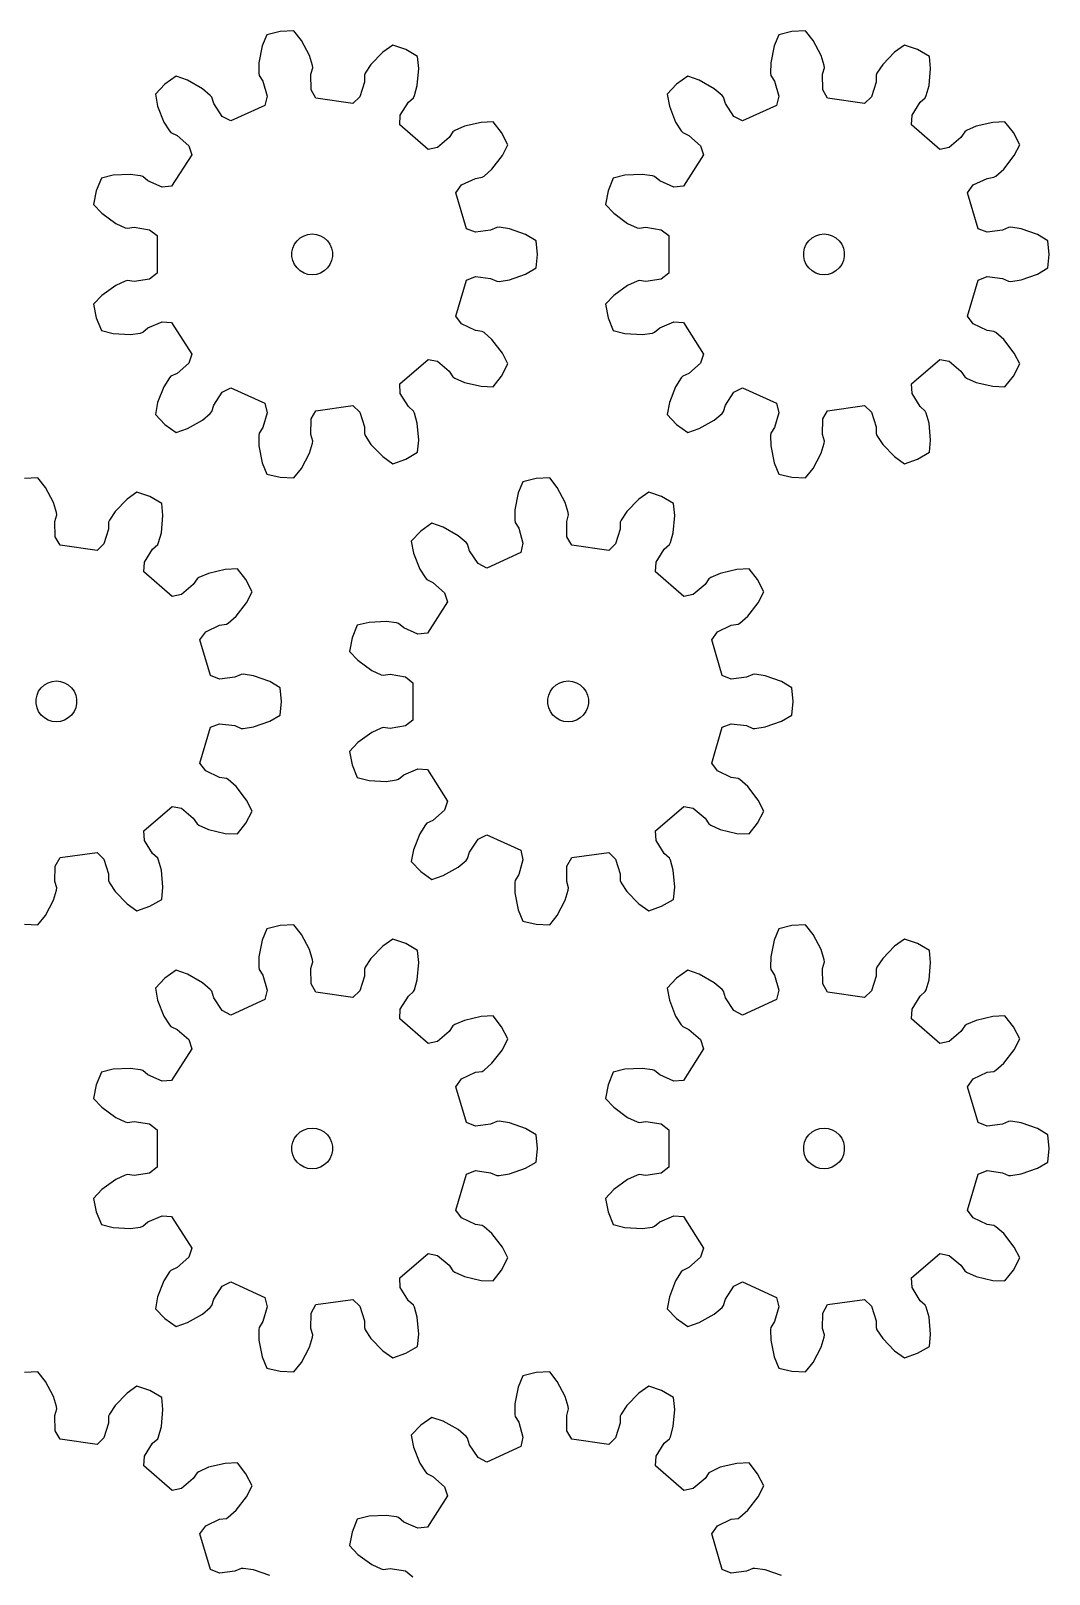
# Model space of a CAD drawing. Extents: x 0 to 183, y 0 to 230.
# Drawn here: x 108.3 to 183.1, y 116.6 to 230 of the extents above; entities that cross this region are included whole.
import ezdxf

# ---------------------------------------------------------------- set-up
doc = ezdxf.new("R2010")
doc.units = 0

msp = doc.modelspace()

# ---------------------------------------------------------------- linework, layer by layer
for p, q in [((125.61, 229.76), (125.27, 228.93)), ((126.59, 229.99), (125.61, 229.76)), ((127.6, 230.04), (126.59, 229.99)), ((128.15, 229.34), (127.6, 230.04)), ((128.74, 228.23), (128.15, 229.34)), ((163.24, 229.76), (162.9, 228.93)), ((164.21, 229.99), (163.24, 229.76)), ((165.22, 230.04), (164.21, 229.99)), ((165.78, 229.34), (165.22, 230.04)), ((166.36, 228.23), (165.78, 229.34)), ((125.27, 228.93), (125.03, 227.69)), ((128.96, 227.49), (128.74, 228.23)), ((134.14, 228.48), (133.26, 227.58)), ((134.87, 229), (134.14, 228.48)), ((135.82, 228.67), (134.87, 229)), ((136.69, 228.16), (135.82, 228.67)), ((136.78, 227.27), (136.69, 228.16)), ((162.9, 228.93), (162.65, 227.69)), ((166.59, 227.49), (166.36, 228.23)), ((171.76, 228.48), (170.89, 227.58)), ((172.49, 229), (171.76, 228.48)), ((173.45, 228.67), (172.49, 229)), ((174.32, 228.16), (173.45, 228.67)), ((174.41, 227.27), (174.32, 228.16)), ((125.03, 227.69), (125.02, 226.92)), ((125.02, 226.92), (125.05, 226.76)), ((128.84, 226.85), (128.98, 227.33)), ((128.98, 227.33), (128.96, 227.49)), ((132.84, 226.93), (132.78, 226.78)), ((133.26, 227.58), (132.84, 226.93)), ((136.67, 226.02), (136.78, 227.27)), ((162.65, 227.69), (162.64, 226.92)), ((162.64, 226.92), (162.67, 226.76)), ((166.46, 226.85), (166.6, 227.33)), ((166.6, 227.33), (166.59, 227.49)), ((170.46, 226.93), (170.4, 226.78)), ((170.89, 227.58), (170.46, 226.93)), ((174.3, 226.02), (174.41, 227.27)), ((118.11, 226.12), (117.41, 225.39)), ((118.93, 226.7), (118.11, 226.12)), ((119.77, 226.42), (118.93, 226.7)), ((120.87, 225.79), (119.77, 226.42)), ((121.45, 225.3), (120.87, 225.79)), ((125.05, 226.76), (125.32, 226.34)), ((125.32, 226.34), (125.62, 225.25)), ((128.86, 225.71), (128.84, 226.85)), ((132.78, 226.28), (132.44, 225.2)), ((132.78, 226.78), (132.78, 226.28)), ((136.46, 225.28), (136.67, 226.02)), ((155.73, 226.12), (155.04, 225.39)), ((156.55, 226.7), (155.73, 226.12)), ((157.4, 226.42), (156.55, 226.7)), ((158.49, 225.79), (157.4, 226.42)), ((159.08, 225.3), (158.49, 225.79)), ((162.67, 226.76), (162.94, 226.34)), ((162.94, 226.34), (163.24, 225.25)), ((166.48, 225.71), (166.46, 226.85)), ((170.4, 226.28), (170.06, 225.2)), ((170.4, 226.78), (170.4, 226.28)), ((174.09, 225.28), (174.3, 226.02)), ((117.41, 225.39), (117.57, 224.51)), ((121.56, 225.17), (121.45, 225.3)), ((121.7, 224.69), (121.56, 225.17)), ((122.33, 223.74), (121.7, 224.69)), ((125.62, 225.25), (125.46, 224.56)), ((129.21, 225.1), (128.86, 225.71)), ((131.93, 224.71), (129.21, 225.1)), ((132.44, 225.2), (131.93, 224.71)), ((135.41, 223.84), (136.01, 224.8)), ((136.01, 224.8), (136.39, 225.13)), ((136.39, 225.13), (136.46, 225.28)), ((155.04, 225.39), (155.2, 224.51)), ((159.18, 225.17), (159.08, 225.3)), ((159.33, 224.69), (159.18, 225.17)), ((159.95, 223.74), (159.33, 224.69)), ((163.24, 225.25), (163.08, 224.56)), ((166.83, 225.1), (166.48, 225.71)), ((169.55, 224.71), (166.83, 225.1)), ((170.06, 225.2), (169.55, 224.71)), ((173.04, 223.84), (173.64, 224.8)), ((173.64, 224.8), (174.01, 225.13)), ((174.01, 225.13), (174.09, 225.28)), ((117.57, 224.51), (118.03, 223.34)), ((122.95, 223.42), (122.33, 223.74)), ((125.46, 224.56), (122.95, 223.42)), ((135.38, 223.13), (135.41, 223.84)), ((155.2, 224.51), (155.66, 223.34)), ((160.58, 223.42), (159.95, 223.74)), ((163.08, 224.56), (160.58, 223.42)), ((173, 223.13), (173.04, 223.84)), ((118.03, 223.34), (118.44, 222.69)), ((118.44, 222.69), (118.56, 222.57)), ((118.56, 222.57), (119.01, 222.36)), ((137.46, 221.33), (135.38, 223.13)), ((139.29, 222.62), (139.02, 222.2)), ((139.42, 222.71), (139.29, 222.62)), ((140.13, 223.03), (139.42, 222.71)), ((141.36, 223.31), (140.13, 223.03)), ((142.25, 223.35), (141.36, 223.31)), ((142.87, 222.56), (142.25, 223.35)), ((143.33, 221.66), (142.87, 222.56)), ((155.66, 223.34), (156.07, 222.69)), ((156.07, 222.69), (156.18, 222.57)), ((156.18, 222.57), (156.64, 222.36)), ((175.08, 221.33), (173, 223.13)), ((176.92, 222.62), (176.64, 222.2)), ((177.05, 222.71), (176.92, 222.62)), ((177.75, 223.03), (177.05, 222.71)), ((178.98, 223.31), (177.75, 223.03)), ((179.87, 223.35), (178.98, 223.31)), ((180.49, 222.56), (179.87, 223.35)), ((180.96, 221.66), (180.49, 222.56)), ((119.01, 222.36), (119.86, 221.6)), ((119.86, 221.6), (120.09, 220.94)), ((138.15, 221.47), (137.46, 221.33)), ((139.02, 222.2), (138.15, 221.47)), ((142.93, 220.87), (143.33, 221.66)), ((156.64, 222.36), (157.48, 221.6)), ((157.48, 221.6), (157.72, 220.94)), ((175.77, 221.47), (175.08, 221.33)), ((176.64, 222.2), (175.77, 221.47)), ((180.55, 220.87), (180.96, 221.66)), ((120.09, 220.94), (118.6, 218.62)), ((142.15, 219.87), (142.93, 220.87)), ((157.72, 220.94), (156.23, 218.62)), ((179.78, 219.87), (180.55, 220.87)), ((113.44, 219.21), (113.06, 218.27)), ((114.3, 219.43), (113.44, 219.21)), ((115.56, 219.49), (114.3, 219.43)), ((116.33, 219.39), (115.56, 219.49)), ((116.48, 219.34), (116.33, 219.39)), ((116.86, 219.01), (116.48, 219.34)), ((117.9, 218.56), (116.86, 219.01)), ((139.92, 218.72), (140.94, 219.2)), ((140.94, 219.2), (141.44, 219.28)), ((141.44, 219.28), (141.58, 219.36)), ((141.58, 219.36), (142.15, 219.87)), ((151.06, 219.21), (150.69, 218.27)), ((151.93, 219.43), (151.06, 219.21)), ((153.19, 219.49), (151.93, 219.43)), ((153.95, 219.39), (153.19, 219.49)), ((154.1, 219.34), (153.95, 219.39)), ((154.49, 219.01), (154.1, 219.34)), ((155.52, 218.56), (154.49, 219.01)), ((177.54, 218.72), (178.56, 219.2)), ((178.56, 219.2), (179.06, 219.28)), ((179.06, 219.28), (179.2, 219.36)), ((179.2, 219.36), (179.78, 219.87)), ((113.06, 218.27), (112.87, 217.28)), ((118.6, 218.62), (117.9, 218.56)), ((139.5, 218.14), (139.92, 218.72)), ((140.28, 215.5), (139.5, 218.14)), ((150.69, 218.27), (150.5, 217.28)), ((156.23, 218.62), (155.52, 218.56)), ((177.13, 218.14), (177.54, 218.72)), ((177.9, 215.5), (177.13, 218.14)), ((112.87, 217.28), (113.48, 216.63)), ((150.5, 217.28), (151.11, 216.63)), ((113.48, 216.63), (114.51, 215.89)), ((114.51, 215.89), (115.2, 215.57)), ((115.2, 215.57), (115.36, 215.53)), ((115.36, 215.53), (115.86, 215.6)), ((115.86, 215.6), (116.98, 215.42)), ((142.52, 215.59), (142.06, 215.39)), ((142.68, 215.6), (142.52, 215.59)), ((143.44, 215.49), (142.68, 215.6)), ((151.11, 216.63), (152.13, 215.89)), ((152.13, 215.89), (152.83, 215.57)), ((152.83, 215.57), (152.99, 215.53)), ((152.99, 215.53), (153.48, 215.6)), ((153.48, 215.6), (154.6, 215.42)), ((180.14, 215.59), (179.69, 215.39)), ((180.31, 215.6), (180.14, 215.59)), ((181.07, 215.49), (180.31, 215.6)), ((116.98, 215.42), (117.54, 214.99)), ((117.54, 214.99), (117.54, 212.23)), ((127.65, 214.36), (127.83, 214.61)), ((127.83, 214.61), (128.06, 214.82)), ((128.06, 214.82), (128.34, 214.98)), ((128.34, 214.98), (128.63, 215.08)), ((128.63, 215.08), (128.95, 215.11)), ((128.95, 215.11), (129.26, 215.08)), ((129.26, 215.08), (129.56, 214.98)), ((129.56, 214.98), (129.83, 214.82)), ((129.83, 214.82), (130.06, 214.61)), ((130.06, 214.61), (130.24, 214.36)), ((140.94, 215.25), (140.28, 215.5)), ((142.06, 215.39), (140.94, 215.25)), ((144.63, 215.06), (143.44, 215.49)), ((145.4, 214.61), (144.63, 215.06)), ((145.5, 213.61), (145.4, 214.61)), ((154.6, 215.42), (155.16, 214.99)), ((155.16, 214.99), (155.16, 212.23)), ((165.27, 214.36), (165.45, 214.61)), ((165.45, 214.61), (165.69, 214.82)), ((165.69, 214.82), (165.96, 214.98)), ((165.96, 214.98), (166.26, 215.08)), ((166.26, 215.08), (166.57, 215.11)), ((166.57, 215.11), (166.88, 215.08)), ((166.88, 215.08), (167.18, 214.98)), ((167.18, 214.98), (167.45, 214.82)), ((167.45, 214.82), (167.68, 214.61)), ((167.68, 214.61), (167.87, 214.36)), ((178.56, 215.25), (177.9, 215.5)), ((179.69, 215.39), (178.56, 215.25)), ((182.26, 215.06), (181.07, 215.49)), ((183.03, 214.61), (182.26, 215.06)), ((183.12, 213.61), (183.03, 214.61)), ((127.45, 213.77), (127.52, 214.07)), ((127.45, 213.45), (127.45, 213.77)), ((127.52, 213.15), (127.45, 213.45)), ((127.52, 214.07), (127.65, 214.36)), ((130.24, 214.36), (130.37, 214.07)), ((130.37, 214.07), (130.44, 213.77)), ((130.44, 213.45), (130.37, 213.15)), ((130.44, 213.77), (130.44, 213.45)), ((145.4, 212.61), (145.5, 213.61)), ((165.08, 213.77), (165.14, 214.07)), ((165.08, 213.45), (165.08, 213.77)), ((165.14, 213.15), (165.08, 213.45)), ((165.14, 214.07), (165.27, 214.36)), ((167.87, 214.36), (168, 214.07)), ((168, 214.07), (168.06, 213.77)), ((168.06, 213.45), (168, 213.15)), ((168.06, 213.77), (168.06, 213.45)), ((183.03, 212.61), (183.12, 213.61)), ((117.54, 212.23), (116.98, 211.8)), ((127.65, 212.86), (127.52, 213.15)), ((127.83, 212.61), (127.65, 212.86)), ((128.06, 212.4), (127.83, 212.61)), ((128.34, 212.24), (128.06, 212.4)), ((128.63, 212.14), (128.34, 212.24)), ((129.56, 212.24), (129.26, 212.14)), ((129.83, 212.4), (129.56, 212.24)), ((130.06, 212.61), (129.83, 212.4)), ((130.24, 212.86), (130.06, 212.61)), ((130.37, 213.15), (130.24, 212.86)), ((144.63, 212.16), (145.4, 212.61)), ((155.16, 212.23), (154.6, 211.8)), ((165.27, 212.86), (165.14, 213.15)), ((165.45, 212.61), (165.27, 212.86)), ((165.69, 212.4), (165.45, 212.61)), ((165.96, 212.24), (165.69, 212.4)), ((166.26, 212.14), (165.96, 212.24)), ((167.18, 212.24), (166.88, 212.14)), ((167.45, 212.4), (167.18, 212.24)), ((167.68, 212.61), (167.45, 212.4)), ((167.87, 212.86), (167.68, 212.61)), ((168, 213.15), (167.87, 212.86)), ((182.26, 212.16), (183.03, 212.61)), ((114.51, 211.33), (113.48, 210.59)), ((115.2, 211.65), (114.51, 211.33)), ((115.36, 211.69), (115.2, 211.65)), ((115.86, 211.62), (115.36, 211.69)), ((116.98, 211.8), (115.86, 211.62)), ((128.95, 212.11), (128.63, 212.14)), ((129.26, 212.14), (128.95, 212.11)), ((139.5, 209.08), (140.28, 211.72)), ((140.28, 211.72), (140.94, 211.98)), ((140.94, 211.98), (142.06, 211.83)), ((142.06, 211.83), (142.52, 211.63)), ((142.52, 211.63), (142.68, 211.62)), ((142.68, 211.62), (143.44, 211.73)), ((143.44, 211.73), (144.63, 212.16)), ((152.13, 211.33), (151.11, 210.59)), ((152.83, 211.65), (152.13, 211.33)), ((152.99, 211.69), (152.83, 211.65)), ((153.48, 211.62), (152.99, 211.69)), ((154.6, 211.8), (153.48, 211.62)), ((166.57, 212.11), (166.26, 212.14)), ((166.88, 212.14), (166.57, 212.11)), ((177.13, 209.08), (177.9, 211.72)), ((177.9, 211.72), (178.56, 211.98)), ((178.56, 211.98), (179.69, 211.83)), ((179.69, 211.83), (180.14, 211.63)), ((180.14, 211.63), (180.31, 211.62)), ((180.31, 211.62), (181.07, 211.73)), ((181.07, 211.73), (182.26, 212.16)), ((113.48, 210.59), (112.87, 209.94)), ((112.87, 209.94), (113.06, 208.95)), ((151.11, 210.59), (150.5, 209.94)), ((150.5, 209.94), (150.69, 208.95)), ((113.06, 208.95), (113.44, 208.01)), ((139.92, 208.5), (139.5, 209.08)), ((150.69, 208.95), (151.06, 208.01)), ((177.54, 208.5), (177.13, 209.08)), ((113.44, 208.01), (114.3, 207.8)), ((114.3, 207.8), (115.56, 207.73)), ((115.56, 207.73), (116.33, 207.83)), ((116.33, 207.83), (116.48, 207.88)), ((116.48, 207.88), (116.86, 208.21)), ((116.86, 208.21), (117.9, 208.66)), ((117.9, 208.66), (118.6, 208.6)), ((118.6, 208.6), (120.09, 206.28)), ((140.94, 208.02), (139.92, 208.5)), ((141.44, 207.94), (140.94, 208.02)), ((141.58, 207.86), (141.44, 207.94)), ((142.15, 207.35), (141.58, 207.86)), ((151.06, 208.01), (151.93, 207.8)), ((151.93, 207.8), (153.19, 207.73)), ((153.19, 207.73), (153.95, 207.83)), ((153.95, 207.83), (154.1, 207.88)), ((154.1, 207.88), (154.49, 208.21)), ((154.49, 208.21), (155.52, 208.66)), ((155.52, 208.66), (156.23, 208.6)), ((156.23, 208.6), (157.72, 206.28)), ((178.56, 208.02), (177.54, 208.5)), ((179.06, 207.94), (178.56, 208.02)), ((179.2, 207.86), (179.06, 207.94)), ((179.78, 207.35), (179.2, 207.86)), ((142.93, 206.35), (142.15, 207.35)), ((180.55, 206.35), (179.78, 207.35)), ((119.86, 205.62), (119.01, 204.86)), ((120.09, 206.28), (119.86, 205.62)), ((135.38, 204.09), (137.46, 205.89)), ((137.46, 205.89), (138.15, 205.75)), ((138.15, 205.75), (139.02, 205.02)), ((142.87, 204.66), (143.33, 205.56)), ((143.33, 205.56), (142.93, 206.35)), ((157.48, 205.62), (156.64, 204.86)), ((157.72, 206.28), (157.48, 205.62)), ((173, 204.09), (175.08, 205.89)), ((175.08, 205.89), (175.77, 205.75)), ((175.77, 205.75), (176.64, 205.02)), ((180.49, 204.66), (180.96, 205.56)), ((180.96, 205.56), (180.55, 206.35)), ((118.44, 204.53), (118.03, 203.88)), ((118.56, 204.65), (118.44, 204.53)), ((119.01, 204.86), (118.56, 204.65)), ((139.02, 205.02), (139.29, 204.6)), ((139.29, 204.6), (139.42, 204.51)), ((139.42, 204.51), (140.13, 204.19)), ((142.25, 203.87), (142.87, 204.66)), ((156.07, 204.53), (155.66, 203.88)), ((156.18, 204.65), (156.07, 204.53)), ((156.64, 204.86), (156.18, 204.65)), ((176.64, 205.02), (176.92, 204.6)), ((176.92, 204.6), (177.05, 204.51)), ((177.05, 204.51), (177.75, 204.19)), ((179.87, 203.87), (180.49, 204.66)), ((118.03, 203.88), (117.57, 202.71)), ((121.7, 202.53), (122.33, 203.48)), ((122.33, 203.48), (122.95, 203.8)), ((122.95, 203.8), (125.46, 202.66)), ((135.41, 203.38), (135.38, 204.09)), ((136.01, 202.42), (135.41, 203.38)), ((140.13, 204.19), (141.36, 203.91)), ((141.36, 203.91), (142.25, 203.87)), ((155.66, 203.88), (155.2, 202.71)), ((159.33, 202.53), (159.95, 203.48)), ((159.95, 203.48), (160.58, 203.8)), ((160.58, 203.8), (163.08, 202.66)), ((173.04, 203.38), (173, 204.09)), ((173.64, 202.42), (173.04, 203.38)), ((177.75, 204.19), (178.98, 203.91)), ((178.98, 203.91), (179.87, 203.87)), ((117.57, 202.71), (117.41, 201.83)), ((121.45, 201.92), (121.56, 202.05)), ((121.56, 202.05), (121.7, 202.53)), ((125.62, 201.97), (125.32, 200.88)), ((125.46, 202.66), (125.62, 201.97)), ((128.86, 201.51), (129.21, 202.12)), ((129.21, 202.12), (131.93, 202.51)), ((131.93, 202.51), (132.44, 202.02)), ((132.44, 202.02), (132.78, 200.94)), ((136.39, 202.09), (136.01, 202.42)), ((136.46, 201.94), (136.39, 202.09)), ((155.2, 202.71), (155.04, 201.83)), ((159.08, 201.92), (159.18, 202.05)), ((159.18, 202.05), (159.33, 202.53)), ((163.24, 201.97), (162.94, 200.88)), ((163.08, 202.66), (163.24, 201.97)), ((166.48, 201.51), (166.83, 202.12)), ((166.83, 202.12), (169.55, 202.51)), ((169.55, 202.51), (170.06, 202.02)), ((170.06, 202.02), (170.4, 200.94)), ((174.01, 202.09), (173.64, 202.42)), ((174.09, 201.94), (174.01, 202.09)), ((117.41, 201.83), (118.11, 201.1)), ((118.11, 201.1), (118.93, 200.52)), ((119.77, 200.8), (120.87, 201.43)), ((120.87, 201.43), (121.45, 201.92)), ((125.32, 200.88), (125.05, 200.46)), ((128.84, 200.38), (128.86, 201.51)), ((132.78, 200.94), (132.78, 200.44)), ((136.67, 201.2), (136.46, 201.94)), ((136.78, 199.95), (136.67, 201.2)), ((155.04, 201.83), (155.73, 201.1)), ((155.73, 201.1), (156.55, 200.52)), ((157.4, 200.8), (158.49, 201.43)), ((158.49, 201.43), (159.08, 201.92)), ((162.94, 200.88), (162.67, 200.46)), ((166.46, 200.38), (166.48, 201.51)), ((170.4, 200.94), (170.4, 200.44)), ((174.3, 201.2), (174.09, 201.94)), ((174.41, 199.95), (174.3, 201.2)), ((118.93, 200.52), (119.77, 200.8)), ((125.05, 200.46), (125.02, 200.3)), ((125.02, 200.3), (125.03, 199.53)), ((128.74, 198.99), (128.96, 199.73)), ((128.98, 199.89), (128.84, 200.38)), ((128.96, 199.73), (128.98, 199.89)), ((132.78, 200.44), (132.84, 200.29)), ((132.84, 200.29), (133.26, 199.64)), ((136.69, 199.06), (136.78, 199.95)), ((156.55, 200.52), (157.4, 200.8)), ((162.67, 200.46), (162.64, 200.3)), ((162.64, 200.3), (162.65, 199.53)), ((166.36, 198.99), (166.59, 199.73)), ((166.6, 199.89), (166.46, 200.38)), ((166.59, 199.73), (166.6, 199.89)), ((170.4, 200.44), (170.46, 200.29)), ((170.46, 200.29), (170.89, 199.64)), ((174.32, 199.06), (174.41, 199.95)), ((125.03, 199.53), (125.27, 198.29)), ((128.15, 197.88), (128.74, 198.99)), ((133.26, 199.64), (134.14, 198.74)), ((134.14, 198.74), (134.87, 198.22)), ((134.87, 198.22), (135.82, 198.55)), ((135.82, 198.55), (136.69, 199.06)), ((162.65, 199.53), (162.9, 198.29)), ((165.78, 197.88), (166.36, 198.99)), ((170.89, 199.64), (171.76, 198.74)), ((171.76, 198.74), (172.49, 198.22)), ((172.49, 198.22), (173.45, 198.55)), ((173.45, 198.55), (174.32, 199.06)), ((125.27, 198.29), (125.61, 197.46)), ((125.61, 197.46), (126.59, 197.23)), ((127.6, 197.18), (128.15, 197.88)), ((162.9, 198.29), (163.24, 197.46)), ((163.24, 197.46), (164.21, 197.23)), ((165.22, 197.18), (165.78, 197.88)), ((108.78, 197.18), (107.78, 197.13)), ((109.34, 196.48), (108.78, 197.18)), ((109.93, 195.36), (109.34, 196.48)), ((126.59, 197.23), (127.6, 197.18)), ((144.42, 196.89), (144.09, 196.07)), ((145.4, 197.13), (144.42, 196.89)), ((146.41, 197.18), (145.4, 197.13)), ((146.96, 196.48), (146.41, 197.18)), ((147.55, 195.36), (146.96, 196.48)), ((164.21, 197.23), (165.22, 197.18)), ((110.15, 194.63), (109.93, 195.36)), ((115.33, 195.62), (114.45, 194.71)), ((116.06, 196.13), (115.33, 195.62)), ((117.01, 195.8), (116.06, 196.13)), ((117.88, 195.3), (117.01, 195.8)), ((117.97, 194.41), (117.88, 195.3)), ((144.09, 196.07), (143.84, 194.83)), ((147.77, 194.63), (147.55, 195.36)), ((152.95, 195.62), (152.07, 194.71)), ((153.68, 196.13), (152.95, 195.62)), ((154.63, 195.8), (153.68, 196.13)), ((155.51, 195.3), (154.63, 195.8)), ((155.6, 194.41), (155.51, 195.3)), ((110.03, 193.98), (110.17, 194.47)), ((110.17, 194.47), (110.15, 194.63)), ((114.03, 194.07), (113.97, 193.92)), ((114.45, 194.71), (114.03, 194.07)), ((117.86, 193.15), (117.97, 194.41)), ((143.84, 194.83), (143.83, 194.06)), ((143.83, 194.06), (143.86, 193.9)), ((147.65, 193.98), (147.79, 194.47)), ((147.79, 194.47), (147.77, 194.63)), ((151.65, 194.07), (151.59, 193.92)), ((152.07, 194.71), (151.65, 194.07)), ((155.49, 193.15), (155.6, 194.41)), ((110.04, 192.85), (110.03, 193.98)), ((113.96, 193.42), (113.63, 192.34)), ((113.97, 193.92), (113.96, 193.42)), ((117.65, 192.42), (117.86, 193.15)), ((136.92, 193.26), (136.22, 192.53)), ((137.74, 193.84), (136.92, 193.26)), ((138.58, 193.55), (137.74, 193.84)), ((139.68, 192.93), (138.58, 193.55)), ((140.27, 192.43), (139.68, 192.93)), ((143.86, 193.9), (144.13, 193.48)), ((144.13, 193.48), (144.43, 192.39)), ((147.67, 192.85), (147.65, 193.98)), ((151.59, 193.42), (151.25, 192.34)), ((151.59, 193.92), (151.59, 193.42)), ((155.28, 192.42), (155.49, 193.15)), ((110.4, 192.24), (110.04, 192.85)), ((113.12, 191.84), (110.4, 192.24)), ((113.63, 192.34), (113.12, 191.84)), ((116.6, 190.98), (117.2, 191.94)), ((117.2, 191.94), (117.58, 192.27)), ((117.58, 192.27), (117.65, 192.42)), ((136.22, 192.53), (136.39, 191.65)), ((140.37, 192.31), (140.27, 192.43)), ((140.51, 191.82), (140.37, 192.31)), ((141.14, 190.88), (140.51, 191.82)), ((144.43, 192.39), (144.27, 191.7)), ((148.02, 192.24), (147.67, 192.85)), ((150.74, 191.84), (148.02, 192.24)), ((151.25, 192.34), (150.74, 191.84)), ((154.23, 190.98), (154.82, 191.94)), ((154.82, 191.94), (155.2, 192.27)), ((155.2, 192.27), (155.28, 192.42)), ((116.56, 190.27), (116.6, 190.98)), ((136.39, 191.65), (136.85, 190.47)), ((141.77, 190.55), (141.14, 190.88)), ((144.27, 191.7), (141.77, 190.55)), ((154.19, 190.27), (154.23, 190.98)), ((118.64, 188.47), (116.56, 190.27)), ((120.48, 189.76), (120.2, 189.33)), ((120.61, 189.85), (120.48, 189.76)), ((121.31, 190.16), (120.61, 189.85)), ((122.54, 190.45), (121.31, 190.16)), ((123.44, 190.49), (122.54, 190.45)), ((124.06, 189.7), (123.44, 190.49)), ((124.52, 188.8), (124.06, 189.7)), ((136.85, 190.47), (137.26, 189.82)), ((137.26, 189.82), (137.37, 189.71)), ((137.37, 189.71), (137.82, 189.49)), ((137.82, 189.49), (138.67, 188.74)), ((156.27, 188.47), (154.19, 190.27)), ((158.1, 189.76), (157.83, 189.33)), ((158.24, 189.85), (158.1, 189.76)), ((158.94, 190.16), (158.24, 189.85)), ((160.17, 190.45), (158.94, 190.16)), ((161.06, 190.49), (160.17, 190.45)), ((161.68, 189.7), (161.06, 190.49)), ((162.14, 188.8), (161.68, 189.7)), ((119.34, 188.61), (118.64, 188.47)), ((120.2, 189.33), (119.34, 188.61)), ((124.12, 188), (124.52, 188.8)), ((138.67, 188.74), (138.9, 188.07)), ((156.96, 188.61), (156.27, 188.47)), ((157.83, 189.33), (156.96, 188.61)), ((161.74, 188), (162.14, 188.8)), ((123.34, 187.01), (124.12, 188)), ((138.9, 188.07), (137.42, 185.76)), ((160.97, 187.01), (161.74, 188)), ((121.11, 185.86), (122.13, 186.34)), ((122.13, 186.34), (122.63, 186.42)), ((122.63, 186.42), (122.77, 186.5)), ((122.77, 186.5), (123.34, 187.01)), ((132.25, 186.35), (131.88, 185.41)), ((133.12, 186.56), (132.25, 186.35)), ((134.38, 186.63), (133.12, 186.56)), ((135.14, 186.53), (134.38, 186.63)), ((135.29, 186.48), (135.14, 186.53)), ((135.67, 186.15), (135.29, 186.48)), ((136.71, 185.69), (135.67, 186.15)), ((158.73, 185.86), (159.75, 186.34)), ((159.75, 186.34), (160.25, 186.42)), ((160.25, 186.42), (160.39, 186.5)), ((160.39, 186.5), (160.97, 187.01)), ((120.69, 185.28), (121.11, 185.86)), ((121.47, 182.64), (120.69, 185.28)), ((131.88, 185.41), (131.69, 184.42)), ((137.42, 185.76), (136.71, 185.69)), ((158.32, 185.28), (158.73, 185.86)), ((159.09, 182.64), (158.32, 185.28)), ((131.69, 184.42), (132.3, 183.77)), ((123.71, 182.73), (123.25, 182.53)), ((123.87, 182.74), (123.71, 182.73)), ((124.63, 182.62), (123.87, 182.74)), ((132.3, 183.77), (133.32, 183.03)), ((133.32, 183.03), (134.02, 182.71)), ((134.02, 182.71), (134.17, 182.67)), ((134.17, 182.67), (134.67, 182.74)), ((134.67, 182.74), (135.79, 182.56)), ((161.33, 182.73), (160.87, 182.53)), ((161.49, 182.74), (161.33, 182.73)), ((162.25, 182.62), (161.49, 182.74)), ((108.83, 181.5), (109.02, 181.75)), ((109.02, 181.75), (109.25, 181.96)), ((109.25, 181.96), (109.52, 182.12)), ((109.52, 182.12), (109.82, 182.21)), ((109.82, 182.21), (110.13, 182.25)), ((110.13, 182.25), (110.44, 182.21)), ((110.44, 182.21), (110.74, 182.12)), ((110.74, 182.12), (111.01, 181.96)), ((111.01, 181.96), (111.25, 181.75)), ((111.25, 181.75), (111.43, 181.5)), ((122.13, 182.38), (121.47, 182.64)), ((123.25, 182.53), (122.13, 182.38)), ((125.82, 182.2), (124.63, 182.62)), ((126.59, 181.75), (125.82, 182.2)), ((126.69, 180.75), (126.59, 181.75)), ((135.79, 182.56), (136.35, 182.12)), ((136.35, 182.12), (136.35, 179.37)), ((146.46, 181.5), (146.64, 181.75)), ((146.64, 181.75), (146.88, 181.96)), ((146.88, 181.96), (147.15, 182.12)), ((147.15, 182.12), (147.45, 182.21)), ((147.45, 182.21), (147.76, 182.25)), ((147.76, 182.25), (148.07, 182.21)), ((148.07, 182.21), (148.37, 182.12)), ((148.37, 182.12), (148.64, 181.96)), ((148.64, 181.96), (148.87, 181.75)), ((148.87, 181.75), (149.06, 181.5)), ((159.75, 182.38), (159.09, 182.64)), ((160.87, 182.53), (159.75, 182.38)), ((163.44, 182.2), (162.25, 182.62)), ((164.21, 181.75), (163.44, 182.2)), ((164.31, 180.75), (164.21, 181.75)), ((108.64, 180.9), (108.71, 181.21)), ((108.64, 180.59), (108.64, 180.9)), ((108.71, 180.28), (108.64, 180.59)), ((108.71, 181.21), (108.83, 181.5)), ((111.43, 181.5), (111.56, 181.21)), ((111.56, 181.21), (111.62, 180.9)), ((111.62, 180.59), (111.56, 180.28)), ((111.62, 180.9), (111.62, 180.59)), ((126.59, 179.74), (126.69, 180.75)), ((146.27, 180.9), (146.33, 181.21)), ((146.27, 180.59), (146.27, 180.9)), ((146.33, 180.28), (146.27, 180.59)), ((146.33, 181.21), (146.46, 181.5)), ((149.06, 181.5), (149.18, 181.21)), ((149.18, 181.21), (149.25, 180.9)), ((149.25, 180.59), (149.18, 180.28)), ((149.25, 180.9), (149.25, 180.59)), ((164.21, 179.74), (164.31, 180.75)), ((108.83, 180), (108.71, 180.28)), ((109.02, 179.74), (108.83, 180)), ((109.25, 179.53), (109.02, 179.74)), ((109.52, 179.38), (109.25, 179.53)), ((109.82, 179.28), (109.52, 179.38)), ((110.13, 179.25), (109.82, 179.28)), ((110.44, 179.28), (110.13, 179.25)), ((110.74, 179.38), (110.44, 179.28)), ((111.01, 179.53), (110.74, 179.38)), ((111.25, 179.74), (111.01, 179.53)), ((111.43, 180), (111.25, 179.74)), ((111.56, 180.28), (111.43, 180)), ((124.63, 178.87), (125.82, 179.29)), ((125.82, 179.29), (126.59, 179.74)), ((136.35, 179.37), (135.79, 178.94)), ((146.46, 180), (146.33, 180.28)), ((146.64, 179.74), (146.46, 180)), ((146.88, 179.53), (146.64, 179.74)), ((147.15, 179.38), (146.88, 179.53)), ((147.45, 179.28), (147.15, 179.38)), ((147.76, 179.25), (147.45, 179.28)), ((148.07, 179.28), (147.76, 179.25)), ((148.37, 179.38), (148.07, 179.28)), ((148.64, 179.53), (148.37, 179.38)), ((148.87, 179.74), (148.64, 179.53)), ((149.06, 180), (148.87, 179.74)), ((149.18, 180.28), (149.06, 180)), ((162.25, 178.87), (163.44, 179.29)), ((163.44, 179.29), (164.21, 179.74)), ((120.69, 176.21), (121.47, 178.85)), ((121.47, 178.85), (122.13, 179.11)), ((122.13, 179.11), (123.25, 178.97)), ((123.25, 178.97), (123.71, 178.76)), ((123.71, 178.76), (123.87, 178.76)), ((123.87, 178.76), (124.63, 178.87)), ((133.32, 178.46), (132.3, 177.72)), ((134.02, 178.79), (133.32, 178.46)), ((134.17, 178.83), (134.02, 178.79)), ((134.67, 178.76), (134.17, 178.83)), ((135.79, 178.94), (134.67, 178.76)), ((158.32, 176.21), (159.09, 178.85)), ((159.09, 178.85), (159.75, 179.11)), ((159.75, 179.11), (160.87, 178.97)), ((160.87, 178.97), (161.33, 178.76)), ((161.33, 178.76), (161.49, 178.76)), ((161.49, 178.76), (162.25, 178.87)), ((132.3, 177.72), (131.69, 177.07)), ((131.69, 177.07), (131.88, 176.08)), ((121.11, 175.64), (120.69, 176.21)), ((131.88, 176.08), (132.25, 175.15)), ((158.73, 175.64), (158.32, 176.21)), ((122.13, 175.15), (121.11, 175.64)), ((122.63, 175.08), (122.13, 175.15)), ((122.77, 175), (122.63, 175.08)), ((123.34, 174.49), (122.77, 175)), ((132.25, 175.15), (133.12, 174.93)), ((133.12, 174.93), (134.38, 174.86)), ((134.38, 174.86), (135.14, 174.97)), ((135.14, 174.97), (135.29, 175.02)), ((135.29, 175.02), (135.67, 175.35)), ((135.67, 175.35), (136.71, 175.8)), ((136.71, 175.8), (137.42, 175.74)), ((137.42, 175.74), (138.9, 173.42)), ((159.75, 175.15), (158.73, 175.64)), ((160.25, 175.08), (159.75, 175.15)), ((160.39, 175), (160.25, 175.08)), ((160.97, 174.49), (160.39, 175)), ((124.12, 173.49), (123.34, 174.49)), ((161.74, 173.49), (160.97, 174.49)), ((116.56, 171.22), (118.64, 173.03)), ((118.64, 173.03), (119.34, 172.89)), ((119.34, 172.89), (120.2, 172.16)), ((124.06, 171.8), (124.52, 172.69)), ((124.52, 172.69), (124.12, 173.49)), ((138.67, 172.75), (137.82, 172)), ((138.9, 173.42), (138.67, 172.75)), ((154.19, 171.22), (156.27, 173.03)), ((156.27, 173.03), (156.96, 172.89)), ((156.96, 172.89), (157.83, 172.16)), ((161.68, 171.8), (162.14, 172.69)), ((162.14, 172.69), (161.74, 173.49)), ((120.2, 172.16), (120.48, 171.74)), ((120.48, 171.74), (120.61, 171.65)), ((120.61, 171.65), (121.31, 171.33)), ((121.31, 171.33), (122.54, 171.04)), ((123.44, 171.01), (124.06, 171.8)), ((137.26, 171.67), (136.85, 171.02)), ((137.37, 171.79), (137.26, 171.67)), ((137.82, 172), (137.37, 171.79)), ((157.83, 172.16), (158.1, 171.74)), ((158.1, 171.74), (158.24, 171.65)), ((158.24, 171.65), (158.94, 171.33)), ((158.94, 171.33), (160.17, 171.04)), ((161.06, 171.01), (161.68, 171.8)), ((116.6, 170.52), (116.56, 171.22)), ((117.2, 169.56), (116.6, 170.52)), ((122.54, 171.04), (123.44, 171.01)), ((136.85, 171.02), (136.39, 169.84)), ((140.51, 169.67), (141.14, 170.61)), ((141.14, 170.61), (141.77, 170.94)), ((141.77, 170.94), (144.27, 169.8)), ((154.23, 170.52), (154.19, 171.22)), ((154.82, 169.56), (154.23, 170.52)), ((160.17, 171.04), (161.06, 171.01)), ((110.04, 168.64), (110.4, 169.26)), ((110.4, 169.26), (113.12, 169.65)), ((113.12, 169.65), (113.63, 169.16)), ((113.63, 169.16), (113.96, 168.08)), ((117.58, 169.22), (117.2, 169.56)), ((117.65, 169.08), (117.58, 169.22)), ((117.86, 168.34), (117.65, 169.08)), ((136.39, 169.84), (136.22, 168.97)), ((139.68, 168.56), (140.27, 169.06)), ((140.27, 169.06), (140.37, 169.19)), ((140.37, 169.19), (140.51, 169.67)), ((144.43, 169.11), (144.13, 168.02)), ((144.27, 169.8), (144.43, 169.11)), ((147.67, 168.64), (148.02, 169.26)), ((148.02, 169.26), (150.74, 169.65)), ((150.74, 169.65), (151.25, 169.16)), ((151.25, 169.16), (151.59, 168.08)), ((155.2, 169.22), (154.82, 169.56)), ((155.28, 169.08), (155.2, 169.22)), ((155.49, 168.34), (155.28, 169.08)), ((110.03, 167.51), (110.04, 168.64)), ((113.96, 168.08), (113.97, 167.57)), ((117.97, 167.08), (117.86, 168.34)), ((136.22, 168.97), (136.92, 168.24)), ((136.92, 168.24), (137.74, 167.65)), ((137.74, 167.65), (138.58, 167.94)), ((138.58, 167.94), (139.68, 168.56)), ((144.13, 168.02), (143.86, 167.59)), ((147.65, 167.51), (147.67, 168.64)), ((151.59, 168.08), (151.59, 167.57)), ((155.6, 167.08), (155.49, 168.34)), ((109.93, 166.13), (110.15, 166.87)), ((110.17, 167.03), (110.03, 167.51)), ((110.15, 166.87), (110.17, 167.03)), ((113.97, 167.57), (114.03, 167.42)), ((114.03, 167.42), (114.45, 166.78)), ((114.45, 166.78), (115.33, 165.87)), ((117.88, 166.19), (117.97, 167.08)), ((143.86, 167.59), (143.83, 167.43)), ((143.83, 167.43), (143.84, 166.67)), ((147.55, 166.13), (147.77, 166.87)), ((147.79, 167.03), (147.65, 167.51)), ((147.77, 166.87), (147.79, 167.03)), ((151.59, 167.57), (151.65, 167.42)), ((151.65, 167.42), (152.07, 166.78)), ((152.07, 166.78), (152.95, 165.87)), ((155.51, 166.19), (155.6, 167.08)), ((109.34, 165.01), (109.93, 166.13)), ((115.33, 165.87), (116.06, 165.36)), ((116.06, 165.36), (117.01, 165.69)), ((117.01, 165.69), (117.88, 166.19)), ((143.84, 166.67), (144.09, 165.43)), ((146.96, 165.01), (147.55, 166.13)), ((152.95, 165.87), (153.68, 165.36)), ((153.68, 165.36), (154.63, 165.69)), ((154.63, 165.69), (155.51, 166.19)), ((108.78, 164.32), (109.34, 165.01)), ((144.09, 165.43), (144.42, 164.6)), ((144.42, 164.6), (145.4, 164.36)), ((146.41, 164.32), (146.96, 165.01)), ((107.78, 164.36), (108.78, 164.32)), ((125.61, 164.03), (125.27, 163.2)), ((126.59, 164.27), (125.61, 164.03)), ((127.6, 164.32), (126.59, 164.27)), ((128.15, 163.62), (127.6, 164.32)), ((128.74, 162.5), (128.15, 163.62)), ((145.4, 164.36), (146.41, 164.32)), ((163.24, 164.03), (162.9, 163.2)), ((164.21, 164.27), (163.24, 164.03)), ((165.22, 164.32), (164.21, 164.27)), ((165.78, 163.62), (165.22, 164.32)), ((166.36, 162.5), (165.78, 163.62)), ((125.27, 163.2), (125.03, 161.97)), ((128.96, 161.76), (128.74, 162.5)), ((134.14, 162.76), (133.26, 161.85)), ((134.87, 163.27), (134.14, 162.76)), ((135.82, 162.94), (134.87, 163.27)), ((136.69, 162.44), (135.82, 162.94)), ((136.78, 161.55), (136.69, 162.44)), ((162.9, 163.2), (162.65, 161.97)), ((166.59, 161.76), (166.36, 162.5)), ((171.76, 162.76), (170.89, 161.85)), ((172.49, 163.27), (171.76, 162.76)), ((173.45, 162.94), (172.49, 163.27)), ((174.32, 162.44), (173.45, 162.94)), ((174.41, 161.55), (174.32, 162.44)), ((125.03, 161.97), (125.02, 161.2)), ((125.02, 161.2), (125.05, 161.04)), ((128.84, 161.12), (128.98, 161.6)), ((128.86, 159.99), (128.84, 161.12)), ((128.98, 161.6), (128.96, 161.76)), ((132.84, 161.21), (132.78, 161.06)), ((133.26, 161.85), (132.84, 161.21)), ((136.67, 160.29), (136.78, 161.55)), ((162.65, 161.97), (162.64, 161.2)), ((162.64, 161.2), (162.67, 161.04)), ((166.46, 161.12), (166.6, 161.6)), ((166.48, 159.99), (166.46, 161.12)), ((166.6, 161.6), (166.59, 161.76)), ((170.46, 161.21), (170.4, 161.06)), ((170.89, 161.85), (170.46, 161.21)), ((174.3, 160.29), (174.41, 161.55)), ((118.11, 160.39), (117.41, 159.66)), ((118.93, 160.98), (118.11, 160.39)), ((119.77, 160.69), (118.93, 160.98)), ((120.87, 160.07), (119.77, 160.69)), ((121.45, 159.57), (120.87, 160.07)), ((125.05, 161.04), (125.32, 160.61)), ((125.32, 160.61), (125.62, 159.52)), ((129.21, 159.37), (128.86, 159.99)), ((132.78, 160.55), (132.44, 159.47)), ((132.78, 161.06), (132.78, 160.55)), ((136.46, 159.55), (136.67, 160.29)), ((155.73, 160.39), (155.04, 159.66)), ((156.55, 160.98), (155.73, 160.39)), ((157.4, 160.69), (156.55, 160.98)), ((158.49, 160.07), (157.4, 160.69)), ((159.08, 159.57), (158.49, 160.07)), ((162.67, 161.04), (162.94, 160.61)), ((162.94, 160.61), (163.24, 159.52)), ((166.83, 159.37), (166.48, 159.99)), ((170.4, 160.55), (170.06, 159.47)), ((170.4, 161.06), (170.4, 160.55)), ((174.09, 159.55), (174.3, 160.29)), ((117.41, 159.66), (117.57, 158.79)), ((121.56, 159.44), (121.45, 159.57)), ((121.7, 158.96), (121.56, 159.44)), ((122.33, 158.02), (121.7, 158.96)), ((125.62, 159.52), (125.46, 158.83)), ((131.93, 158.98), (129.21, 159.37)), ((132.44, 159.47), (131.93, 158.98)), ((135.41, 158.11), (136.01, 159.08)), ((136.01, 159.08), (136.39, 159.41)), ((136.39, 159.41), (136.46, 159.55)), ((155.04, 159.66), (155.2, 158.79)), ((159.18, 159.44), (159.08, 159.57)), ((159.33, 158.96), (159.18, 159.44)), ((159.95, 158.02), (159.33, 158.96)), ((163.24, 159.52), (163.08, 158.83)), ((169.55, 158.98), (166.83, 159.37)), ((170.06, 159.47), (169.55, 158.98)), ((173.04, 158.11), (173.64, 159.08)), ((173.64, 159.08), (174.01, 159.41)), ((174.01, 159.41), (174.09, 159.55)), ((117.57, 158.79), (118.03, 157.61)), ((122.95, 157.69), (122.33, 158.02)), ((125.46, 158.83), (122.95, 157.69)), ((135.38, 157.41), (135.41, 158.11)), ((155.2, 158.79), (155.66, 157.61)), ((160.58, 157.69), (159.95, 158.02)), ((163.08, 158.83), (160.58, 157.69)), ((173, 157.41), (173.04, 158.11)), ((118.03, 157.61), (118.44, 156.96)), ((118.44, 156.96), (118.56, 156.84)), ((118.56, 156.84), (119.01, 156.63)), ((119.01, 156.63), (119.86, 155.88)), ((137.46, 155.61), (135.38, 157.41)), ((139.29, 156.89), (139.02, 156.47)), ((139.42, 156.99), (139.29, 156.89)), ((140.13, 157.3), (139.42, 156.99)), ((141.36, 157.59), (140.13, 157.3)), ((142.25, 157.62), (141.36, 157.59)), ((142.87, 156.83), (142.25, 157.62)), ((143.33, 155.94), (142.87, 156.83)), ((155.66, 157.61), (156.07, 156.96)), ((156.07, 156.96), (156.18, 156.84)), ((156.18, 156.84), (156.64, 156.63)), ((156.64, 156.63), (157.48, 155.88)), ((175.08, 155.61), (173, 157.41)), ((176.92, 156.89), (176.64, 156.47)), ((177.05, 156.99), (176.92, 156.89)), ((177.75, 157.3), (177.05, 156.99)), ((178.98, 157.59), (177.75, 157.3)), ((179.87, 157.62), (178.98, 157.59)), ((180.49, 156.83), (179.87, 157.62)), ((180.96, 155.94), (180.49, 156.83)), ((119.86, 155.88), (120.09, 155.21)), ((138.15, 155.74), (137.46, 155.61)), ((139.02, 156.47), (138.15, 155.74)), ((142.93, 155.14), (143.33, 155.94)), ((157.48, 155.88), (157.72, 155.21)), ((175.77, 155.74), (175.08, 155.61)), ((176.64, 156.47), (175.77, 155.74)), ((180.55, 155.14), (180.96, 155.94)), ((120.09, 155.21), (118.6, 152.89)), ((142.15, 154.14), (142.93, 155.14)), ((157.72, 155.21), (156.23, 152.89)), ((179.78, 154.14), (180.55, 155.14)), ((113.44, 153.48), (113.06, 152.55)), ((114.3, 153.7), (113.44, 153.48)), ((115.56, 153.77), (114.3, 153.7)), ((116.33, 153.66), (115.56, 153.77)), ((116.48, 153.61), (116.33, 153.66)), ((116.86, 153.29), (116.48, 153.61)), ((117.9, 152.83), (116.86, 153.29)), ((139.92, 152.99), (140.94, 153.48)), ((140.94, 153.48), (141.44, 153.55)), ((141.44, 153.55), (141.58, 153.64)), ((141.58, 153.64), (142.15, 154.14)), ((151.06, 153.48), (150.69, 152.55)), ((151.93, 153.7), (151.06, 153.48)), ((153.19, 153.77), (151.93, 153.7)), ((153.95, 153.66), (153.19, 153.77)), ((154.1, 153.61), (153.95, 153.66)), ((154.49, 153.29), (154.1, 153.61)), ((155.52, 152.83), (154.49, 153.29)), ((177.54, 152.99), (178.56, 153.48)), ((178.56, 153.48), (179.06, 153.55)), ((179.06, 153.55), (179.2, 153.64)), ((179.2, 153.64), (179.78, 154.14)), ((113.06, 152.55), (112.87, 151.56)), ((118.6, 152.89), (117.9, 152.83)), ((139.5, 152.42), (139.92, 152.99)), ((140.28, 149.78), (139.5, 152.42)), ((150.69, 152.55), (150.5, 151.56)), ((156.23, 152.89), (155.52, 152.83)), ((177.13, 152.42), (177.54, 152.99)), ((177.9, 149.78), (177.13, 152.42)), ((112.87, 151.56), (113.48, 150.91)), ((113.48, 150.91), (114.51, 150.17)), ((150.5, 151.56), (151.11, 150.91)), ((151.11, 150.91), (152.13, 150.17)), ((114.51, 150.17), (115.2, 149.84)), ((115.2, 149.84), (115.36, 149.8)), ((115.36, 149.8), (115.86, 149.87)), ((115.86, 149.87), (116.98, 149.69)), ((140.94, 149.52), (140.28, 149.78)), ((142.52, 149.87), (142.06, 149.66)), ((142.68, 149.88), (142.52, 149.87)), ((143.44, 149.76), (142.68, 149.88)), ((144.63, 149.34), (143.44, 149.76)), ((152.13, 150.17), (152.83, 149.84)), ((152.83, 149.84), (152.99, 149.8)), ((152.99, 149.8), (153.48, 149.87)), ((153.48, 149.87), (154.6, 149.69)), ((178.56, 149.52), (177.9, 149.78)), ((180.14, 149.87), (179.69, 149.66)), ((180.31, 149.88), (180.14, 149.87)), ((181.07, 149.76), (180.31, 149.88)), ((182.26, 149.34), (181.07, 149.76)), ((116.98, 149.69), (117.54, 149.26)), ((117.54, 149.26), (117.54, 146.51)), ((127.52, 148.35), (127.65, 148.63)), ((127.65, 148.63), (127.83, 148.89)), ((127.83, 148.89), (128.06, 149.1)), ((128.06, 149.1), (128.34, 149.25)), ((128.34, 149.25), (128.63, 149.35)), ((128.63, 149.35), (128.95, 149.38)), ((128.95, 149.38), (129.26, 149.35)), ((129.26, 149.35), (129.56, 149.25)), ((129.56, 149.25), (129.83, 149.1)), ((129.83, 149.1), (130.06, 148.89)), ((130.06, 148.89), (130.24, 148.63)), ((130.24, 148.63), (130.37, 148.35)), ((142.06, 149.66), (140.94, 149.52)), ((145.4, 148.89), (144.63, 149.34)), ((145.5, 147.88), (145.4, 148.89)), ((154.6, 149.69), (155.16, 149.26)), ((155.16, 149.26), (155.16, 146.51)), ((165.14, 148.35), (165.27, 148.63)), ((165.27, 148.63), (165.45, 148.89)), ((165.45, 148.89), (165.69, 149.1)), ((165.69, 149.1), (165.96, 149.25)), ((165.96, 149.25), (166.26, 149.35)), ((166.26, 149.35), (166.57, 149.38)), ((166.57, 149.38), (166.88, 149.35)), ((166.88, 149.35), (167.18, 149.25)), ((167.18, 149.25), (167.45, 149.1)), ((167.45, 149.1), (167.68, 148.89)), ((167.68, 148.89), (167.87, 148.63)), ((167.87, 148.63), (168, 148.35)), ((179.69, 149.66), (178.56, 149.52)), ((183.03, 148.89), (182.26, 149.34)), ((183.12, 147.88), (183.03, 148.89)), ((127.45, 148.04), (127.52, 148.35)), ((127.45, 147.73), (127.45, 148.04)), ((127.52, 147.42), (127.45, 147.73)), ((130.37, 148.35), (130.44, 148.04)), ((130.44, 147.73), (130.37, 147.42)), ((130.44, 148.04), (130.44, 147.73)), ((145.4, 146.88), (145.5, 147.88)), ((165.08, 148.04), (165.14, 148.35)), ((165.08, 147.73), (165.08, 148.04)), ((165.14, 147.42), (165.08, 147.73)), ((168, 148.35), (168.06, 148.04)), ((168.06, 147.73), (168, 147.42)), ((168.06, 148.04), (168.06, 147.73)), ((183.03, 146.88), (183.12, 147.88)), ((117.54, 146.51), (116.98, 146.07)), ((127.65, 147.13), (127.52, 147.42)), ((127.83, 146.88), (127.65, 147.13)), ((128.06, 146.67), (127.83, 146.88)), ((128.34, 146.51), (128.06, 146.67)), ((128.63, 146.42), (128.34, 146.51)), ((128.95, 146.38), (128.63, 146.42)), ((129.26, 146.42), (128.95, 146.38)), ((129.56, 146.51), (129.26, 146.42)), ((129.83, 146.67), (129.56, 146.51)), ((130.06, 146.88), (129.83, 146.67)), ((130.24, 147.13), (130.06, 146.88)), ((130.37, 147.42), (130.24, 147.13)), ((143.44, 146.01), (144.63, 146.43)), ((144.63, 146.43), (145.4, 146.88)), ((155.16, 146.51), (154.6, 146.07)), ((165.27, 147.13), (165.14, 147.42)), ((165.45, 146.88), (165.27, 147.13)), ((165.69, 146.67), (165.45, 146.88)), ((165.96, 146.51), (165.69, 146.67)), ((166.26, 146.42), (165.96, 146.51)), ((166.57, 146.38), (166.26, 146.42)), ((166.88, 146.42), (166.57, 146.38)), ((167.18, 146.51), (166.88, 146.42)), ((167.45, 146.67), (167.18, 146.51)), ((167.68, 146.88), (167.45, 146.67)), ((167.87, 147.13), (167.68, 146.88)), ((168, 147.42), (167.87, 147.13)), ((181.07, 146.01), (182.26, 146.43)), ((182.26, 146.43), (183.03, 146.88)), ((114.51, 145.6), (113.48, 144.86)), ((115.2, 145.92), (114.51, 145.6)), ((115.36, 145.96), (115.2, 145.92)), ((115.86, 145.9), (115.36, 145.96)), ((116.98, 146.07), (115.86, 145.9)), ((139.5, 143.35), (140.28, 145.99)), ((140.28, 145.99), (140.94, 146.25)), ((140.94, 146.25), (142.06, 146.1)), ((142.06, 146.1), (142.52, 145.9)), ((142.52, 145.9), (142.68, 145.89)), ((142.68, 145.89), (143.44, 146.01)), ((152.13, 145.6), (151.11, 144.86)), ((152.83, 145.92), (152.13, 145.6)), ((152.99, 145.96), (152.83, 145.92)), ((153.48, 145.9), (152.99, 145.96)), ((154.6, 146.07), (153.48, 145.9)), ((177.13, 143.35), (177.9, 145.99)), ((177.9, 145.99), (178.56, 146.25)), ((178.56, 146.25), (179.69, 146.1)), ((179.69, 146.1), (180.14, 145.9)), ((180.14, 145.9), (180.31, 145.89)), ((180.31, 145.89), (181.07, 146.01)), ((113.48, 144.86), (112.87, 144.21)), ((112.87, 144.21), (113.06, 143.22)), ((151.11, 144.86), (150.5, 144.21)), ((150.5, 144.21), (150.69, 143.22)), ((113.06, 143.22), (113.44, 142.29)), ((139.92, 142.78), (139.5, 143.35)), ((150.69, 143.22), (151.06, 142.29)), ((177.54, 142.78), (177.13, 143.35)), ((113.44, 142.29), (114.3, 142.07)), ((114.3, 142.07), (115.56, 142)), ((115.56, 142), (116.33, 142.1)), ((116.33, 142.1), (116.48, 142.16)), ((116.48, 142.16), (116.86, 142.48)), ((116.86, 142.48), (117.9, 142.94)), ((117.9, 142.94), (118.6, 142.87)), ((118.6, 142.87), (120.09, 140.56)), ((140.94, 142.29), (139.92, 142.78)), ((141.44, 142.21), (140.94, 142.29)), ((141.58, 142.13), (141.44, 142.21)), ((142.15, 141.62), (141.58, 142.13)), ((151.06, 142.29), (151.93, 142.07)), ((151.93, 142.07), (153.19, 142)), ((153.19, 142), (153.95, 142.1)), ((153.95, 142.1), (154.1, 142.16)), ((154.1, 142.16), (154.49, 142.48)), ((154.49, 142.48), (155.52, 142.94)), ((155.52, 142.94), (156.23, 142.87)), ((156.23, 142.87), (157.72, 140.56)), ((178.56, 142.29), (177.54, 142.78)), ((179.06, 142.21), (178.56, 142.29)), ((179.2, 142.13), (179.06, 142.21)), ((179.78, 141.62), (179.2, 142.13)), ((142.93, 140.63), (142.15, 141.62)), ((180.55, 140.63), (179.78, 141.62)), ((119.86, 139.89), (119.01, 139.14)), ((120.09, 140.56), (119.86, 139.89)), ((135.38, 138.36), (137.46, 140.16)), ((137.46, 140.16), (138.15, 140.02)), ((138.15, 140.02), (139.02, 139.3)), ((142.87, 138.94), (143.33, 139.83)), ((143.33, 139.83), (142.93, 140.63)), ((157.48, 139.89), (156.64, 139.14)), ((157.72, 140.56), (157.48, 139.89)), ((173, 138.36), (175.08, 140.16)), ((175.08, 140.16), (175.77, 140.02)), ((175.77, 140.02), (176.64, 139.3)), ((180.49, 138.94), (180.96, 139.83)), ((180.96, 139.83), (180.55, 140.63)), ((118.44, 138.81), (118.03, 138.16)), ((118.56, 138.92), (118.44, 138.81)), ((119.01, 139.14), (118.56, 138.92)), ((139.02, 139.3), (139.29, 138.88)), ((139.29, 138.88), (139.42, 138.78)), ((139.42, 138.78), (140.13, 138.47)), ((140.13, 138.47), (141.36, 138.18)), ((142.25, 138.14), (142.87, 138.94)), ((156.07, 138.81), (155.66, 138.16)), ((156.18, 138.92), (156.07, 138.81)), ((156.64, 139.14), (156.18, 138.92)), ((176.64, 139.3), (176.92, 138.88)), ((176.92, 138.88), (177.05, 138.78)), ((177.05, 138.78), (177.75, 138.47)), ((177.75, 138.47), (178.98, 138.18)), ((179.87, 138.14), (180.49, 138.94)), ((118.03, 138.16), (117.57, 136.98)), ((121.7, 136.81), (122.33, 137.75)), ((122.33, 137.75), (122.95, 138.08)), ((122.95, 138.08), (125.46, 136.93)), ((135.41, 137.65), (135.38, 138.36)), ((136.01, 136.69), (135.41, 137.65)), ((141.36, 138.18), (142.25, 138.14)), ((155.66, 138.16), (155.2, 136.98)), ((159.33, 136.81), (159.95, 137.75)), ((159.95, 137.75), (160.58, 138.08)), ((160.58, 138.08), (163.08, 136.93)), ((173.04, 137.65), (173, 138.36)), ((173.64, 136.69), (173.04, 137.65)), ((178.98, 138.18), (179.87, 138.14)), ((117.57, 136.98), (117.41, 136.1)), ((120.87, 135.7), (121.45, 136.2)), ((121.45, 136.2), (121.56, 136.33)), ((121.56, 136.33), (121.7, 136.81)), ((125.62, 136.25), (125.32, 135.16)), ((125.46, 136.93), (125.62, 136.25)), ((128.86, 135.78), (129.21, 136.4)), ((129.21, 136.4), (131.93, 136.79)), ((131.93, 136.79), (132.44, 136.3)), ((132.44, 136.3), (132.78, 135.21)), ((136.39, 136.36), (136.01, 136.69)), ((136.46, 136.22), (136.39, 136.36)), ((136.67, 135.48), (136.46, 136.22)), ((155.2, 136.98), (155.04, 136.1)), ((158.49, 135.7), (159.08, 136.2)), ((159.08, 136.2), (159.18, 136.33)), ((159.18, 136.33), (159.33, 136.81)), ((163.24, 136.25), (162.94, 135.16)), ((163.08, 136.93), (163.24, 136.25)), ((166.48, 135.78), (166.83, 136.4)), ((166.83, 136.4), (169.55, 136.79)), ((169.55, 136.79), (170.06, 136.3)), ((170.06, 136.3), (170.4, 135.21)), ((174.01, 136.36), (173.64, 136.69)), ((174.09, 136.22), (174.01, 136.36)), ((174.3, 135.48), (174.09, 136.22)), ((117.41, 136.1), (118.11, 135.37)), ((118.11, 135.37), (118.93, 134.79)), ((118.93, 134.79), (119.77, 135.08)), ((119.77, 135.08), (120.87, 135.7)), ((125.32, 135.16), (125.05, 134.73)), ((128.84, 134.65), (128.86, 135.78)), ((132.78, 135.21), (132.78, 134.71)), ((136.78, 134.22), (136.67, 135.48)), ((155.04, 136.1), (155.73, 135.37)), ((155.73, 135.37), (156.55, 134.79)), ((156.55, 134.79), (157.4, 135.08)), ((157.4, 135.08), (158.49, 135.7)), ((162.94, 135.16), (162.67, 134.73)), ((166.46, 134.65), (166.48, 135.78)), ((170.4, 135.21), (170.4, 134.71)), ((174.41, 134.22), (174.3, 135.48)), ((125.05, 134.73), (125.02, 134.57)), ((125.02, 134.57), (125.03, 133.8)), ((128.74, 133.27), (128.96, 134)), ((128.98, 134.17), (128.84, 134.65)), ((128.96, 134), (128.98, 134.17)), ((132.78, 134.71), (132.84, 134.56)), ((132.84, 134.56), (133.26, 133.92)), ((133.26, 133.92), (134.14, 133.01)), ((136.69, 133.33), (136.78, 134.22)), ((162.67, 134.73), (162.64, 134.57)), ((162.64, 134.57), (162.65, 133.8)), ((166.36, 133.27), (166.59, 134)), ((166.6, 134.17), (166.46, 134.65)), ((166.59, 134), (166.6, 134.17)), ((170.4, 134.71), (170.46, 134.56)), ((170.46, 134.56), (170.89, 133.92)), ((170.89, 133.92), (171.76, 133.01)), ((174.32, 133.33), (174.41, 134.22)), ((125.03, 133.8), (125.27, 132.56)), ((128.15, 132.15), (128.74, 133.27)), ((134.14, 133.01), (134.87, 132.5)), ((134.87, 132.5), (135.82, 132.83)), ((135.82, 132.83), (136.69, 133.33)), ((162.65, 133.8), (162.9, 132.56)), ((165.78, 132.15), (166.36, 133.27)), ((171.76, 133.01), (172.49, 132.5)), ((172.49, 132.5), (173.45, 132.83)), ((173.45, 132.83), (174.32, 133.33)), ((125.27, 132.56), (125.61, 131.74)), ((125.61, 131.74), (126.59, 131.5)), ((127.6, 131.45), (128.15, 132.15)), ((162.9, 132.56), (163.24, 131.74)), ((163.24, 131.74), (164.21, 131.5)), ((165.22, 131.45), (165.78, 132.15)), ((108.78, 131.45), (107.78, 131.4)), ((109.34, 130.75), (108.78, 131.45)), ((109.93, 129.64), (109.34, 130.75)), ((126.59, 131.5), (127.6, 131.45)), ((144.42, 131.17), (144.09, 130.34)), ((145.4, 131.4), (144.42, 131.17)), ((146.41, 131.45), (145.4, 131.4)), ((146.96, 130.75), (146.41, 131.45)), ((147.55, 129.64), (146.96, 130.75)), ((164.21, 131.5), (165.22, 131.45)), ((110.15, 128.9), (109.93, 129.64)), ((115.33, 129.89), (114.45, 128.99)), ((116.06, 130.41), (115.33, 129.89)), ((117.01, 130.08), (116.06, 130.41)), ((117.88, 129.57), (117.01, 130.08)), ((117.97, 128.69), (117.88, 129.57)), ((144.09, 130.34), (143.84, 129.1)), ((147.77, 128.9), (147.55, 129.64)), ((152.95, 129.89), (152.07, 128.99)), ((153.68, 130.41), (152.95, 129.89)), ((154.63, 130.08), (153.68, 130.41)), ((155.51, 129.57), (154.63, 130.08)), ((155.6, 128.69), (155.51, 129.57)), ((110.03, 128.26), (110.17, 128.74)), ((110.04, 127.12), (110.03, 128.26)), ((110.17, 128.74), (110.15, 128.9)), ((114.03, 128.34), (113.97, 128.19)), ((114.45, 128.99), (114.03, 128.34)), ((117.86, 127.43), (117.97, 128.69)), ((143.84, 129.1), (143.83, 128.33)), ((143.83, 128.33), (143.86, 128.17)), ((147.65, 128.26), (147.79, 128.74)), ((147.67, 127.12), (147.65, 128.26)), ((147.79, 128.74), (147.77, 128.9)), ((151.65, 128.34), (151.59, 128.19)), ((152.07, 128.99), (151.65, 128.34)), ((155.49, 127.43), (155.6, 128.69)), ((110.4, 126.51), (110.04, 127.12)), ((113.96, 127.69), (113.63, 126.61)), ((113.97, 128.19), (113.96, 127.69)), ((117.65, 126.69), (117.86, 127.43)), ((136.92, 127.53), (136.22, 126.8)), ((137.74, 128.11), (136.92, 127.53)), ((138.58, 127.83), (137.74, 128.11)), ((139.68, 127.21), (138.58, 127.83)), ((140.27, 126.71), (139.68, 127.21)), ((143.86, 128.17), (144.13, 127.75)), ((144.13, 127.75), (144.43, 126.66)), ((148.02, 126.51), (147.67, 127.12)), ((151.59, 127.69), (151.25, 126.61)), ((151.59, 128.19), (151.59, 127.69)), ((155.28, 126.69), (155.49, 127.43)), ((113.12, 126.12), (110.4, 126.51)), ((113.63, 126.61), (113.12, 126.12)), ((116.6, 125.25), (117.2, 126.21)), ((117.2, 126.21), (117.58, 126.54)), ((117.58, 126.54), (117.65, 126.69)), ((136.22, 126.8), (136.39, 125.92)), ((140.37, 126.58), (140.27, 126.71)), ((140.51, 126.1), (140.37, 126.58)), ((141.14, 125.16), (140.51, 126.1)), ((144.27, 125.97), (141.77, 124.83)), ((144.43, 126.66), (144.27, 125.97)), ((150.74, 126.12), (148.02, 126.51)), ((151.25, 126.61), (150.74, 126.12)), ((154.23, 125.25), (154.82, 126.21)), ((154.82, 126.21), (155.2, 126.54)), ((155.2, 126.54), (155.28, 126.69)), ((116.56, 124.54), (116.6, 125.25)), ((136.39, 125.92), (136.85, 124.75)), ((141.77, 124.83), (141.14, 125.16)), ((154.19, 124.54), (154.23, 125.25)), ((118.64, 122.74), (116.56, 124.54)), ((120.48, 124.03), (120.2, 123.61)), ((120.61, 124.12), (120.48, 124.03)), ((121.31, 124.44), (120.61, 124.12)), ((122.54, 124.73), (121.31, 124.44)), ((123.44, 124.76), (122.54, 124.73)), ((124.06, 123.97), (123.44, 124.76)), ((124.52, 123.07), (124.06, 123.97)), ((136.85, 124.75), (137.26, 124.1)), ((137.26, 124.1), (137.37, 123.98)), ((137.37, 123.98), (137.82, 123.77)), ((137.82, 123.77), (138.67, 123.01)), ((156.27, 122.74), (154.19, 124.54)), ((158.1, 124.03), (157.83, 123.61)), ((158.24, 124.12), (158.1, 124.03)), ((158.94, 124.44), (158.24, 124.12)), ((160.17, 124.73), (158.94, 124.44)), ((161.06, 124.76), (160.17, 124.73)), ((161.68, 123.97), (161.06, 124.76)), ((162.14, 123.07), (161.68, 123.97)), ((119.34, 122.88), (118.64, 122.74)), ((120.2, 123.61), (119.34, 122.88)), ((124.12, 122.28), (124.52, 123.07)), ((138.67, 123.01), (138.9, 122.35)), ((156.96, 122.88), (156.27, 122.74)), ((157.83, 123.61), (156.96, 122.88)), ((161.74, 122.28), (162.14, 123.07)), ((123.34, 121.28), (124.12, 122.28)), ((138.9, 122.35), (137.42, 120.03)), ((160.97, 121.28), (161.74, 122.28)), ((121.11, 120.13), (122.13, 120.62)), ((122.13, 120.62), (122.63, 120.69)), ((122.63, 120.69), (122.77, 120.77)), ((122.77, 120.77), (123.34, 121.28)), ((132.25, 120.62), (131.88, 119.68)), ((133.12, 120.84), (132.25, 120.62)), ((134.38, 120.91), (133.12, 120.84)), ((135.14, 120.8), (134.38, 120.91)), ((135.29, 120.75), (135.14, 120.8)), ((135.67, 120.42), (135.29, 120.75)), ((136.71, 119.97), (135.67, 120.42)), ((158.73, 120.13), (159.75, 120.62)), ((159.75, 120.62), (160.25, 120.69)), ((160.25, 120.69), (160.39, 120.77)), ((160.39, 120.77), (160.97, 121.28)), ((120.69, 119.56), (121.11, 120.13)), ((121.47, 116.92), (120.69, 119.56)), ((131.88, 119.68), (131.69, 118.7)), ((137.42, 120.03), (136.71, 119.97)), ((158.32, 119.56), (158.73, 120.13)), ((159.09, 116.92), (158.32, 119.56)), ((131.69, 118.7), (132.3, 118.04)), ((132.3, 118.04), (133.32, 117.3)), ((122.13, 116.66), (121.47, 116.92)), ((123.71, 117.01), (123.25, 116.8)), ((123.87, 117.01), (123.71, 117.01)), ((124.63, 116.9), (123.87, 117.01)), ((125.82, 116.48), (124.63, 116.9)), ((133.32, 117.3), (134.02, 116.98)), ((134.02, 116.98), (134.17, 116.94)), ((134.17, 116.94), (134.67, 117.01)), ((134.67, 117.01), (135.79, 116.83)), ((159.75, 116.66), (159.09, 116.92)), ((161.33, 117.01), (160.87, 116.8)), ((161.49, 117.01), (161.33, 117.01)), ((162.25, 116.9), (161.49, 117.01)), ((163.44, 116.48), (162.25, 116.9)), ((123.25, 116.8), (122.13, 116.66)), ((135.79, 116.83), (136.35, 116.4)), ((160.87, 116.8), (159.75, 116.66))]:
    msp.add_line(p, q)

doc.saveas('drawing.dxf')
